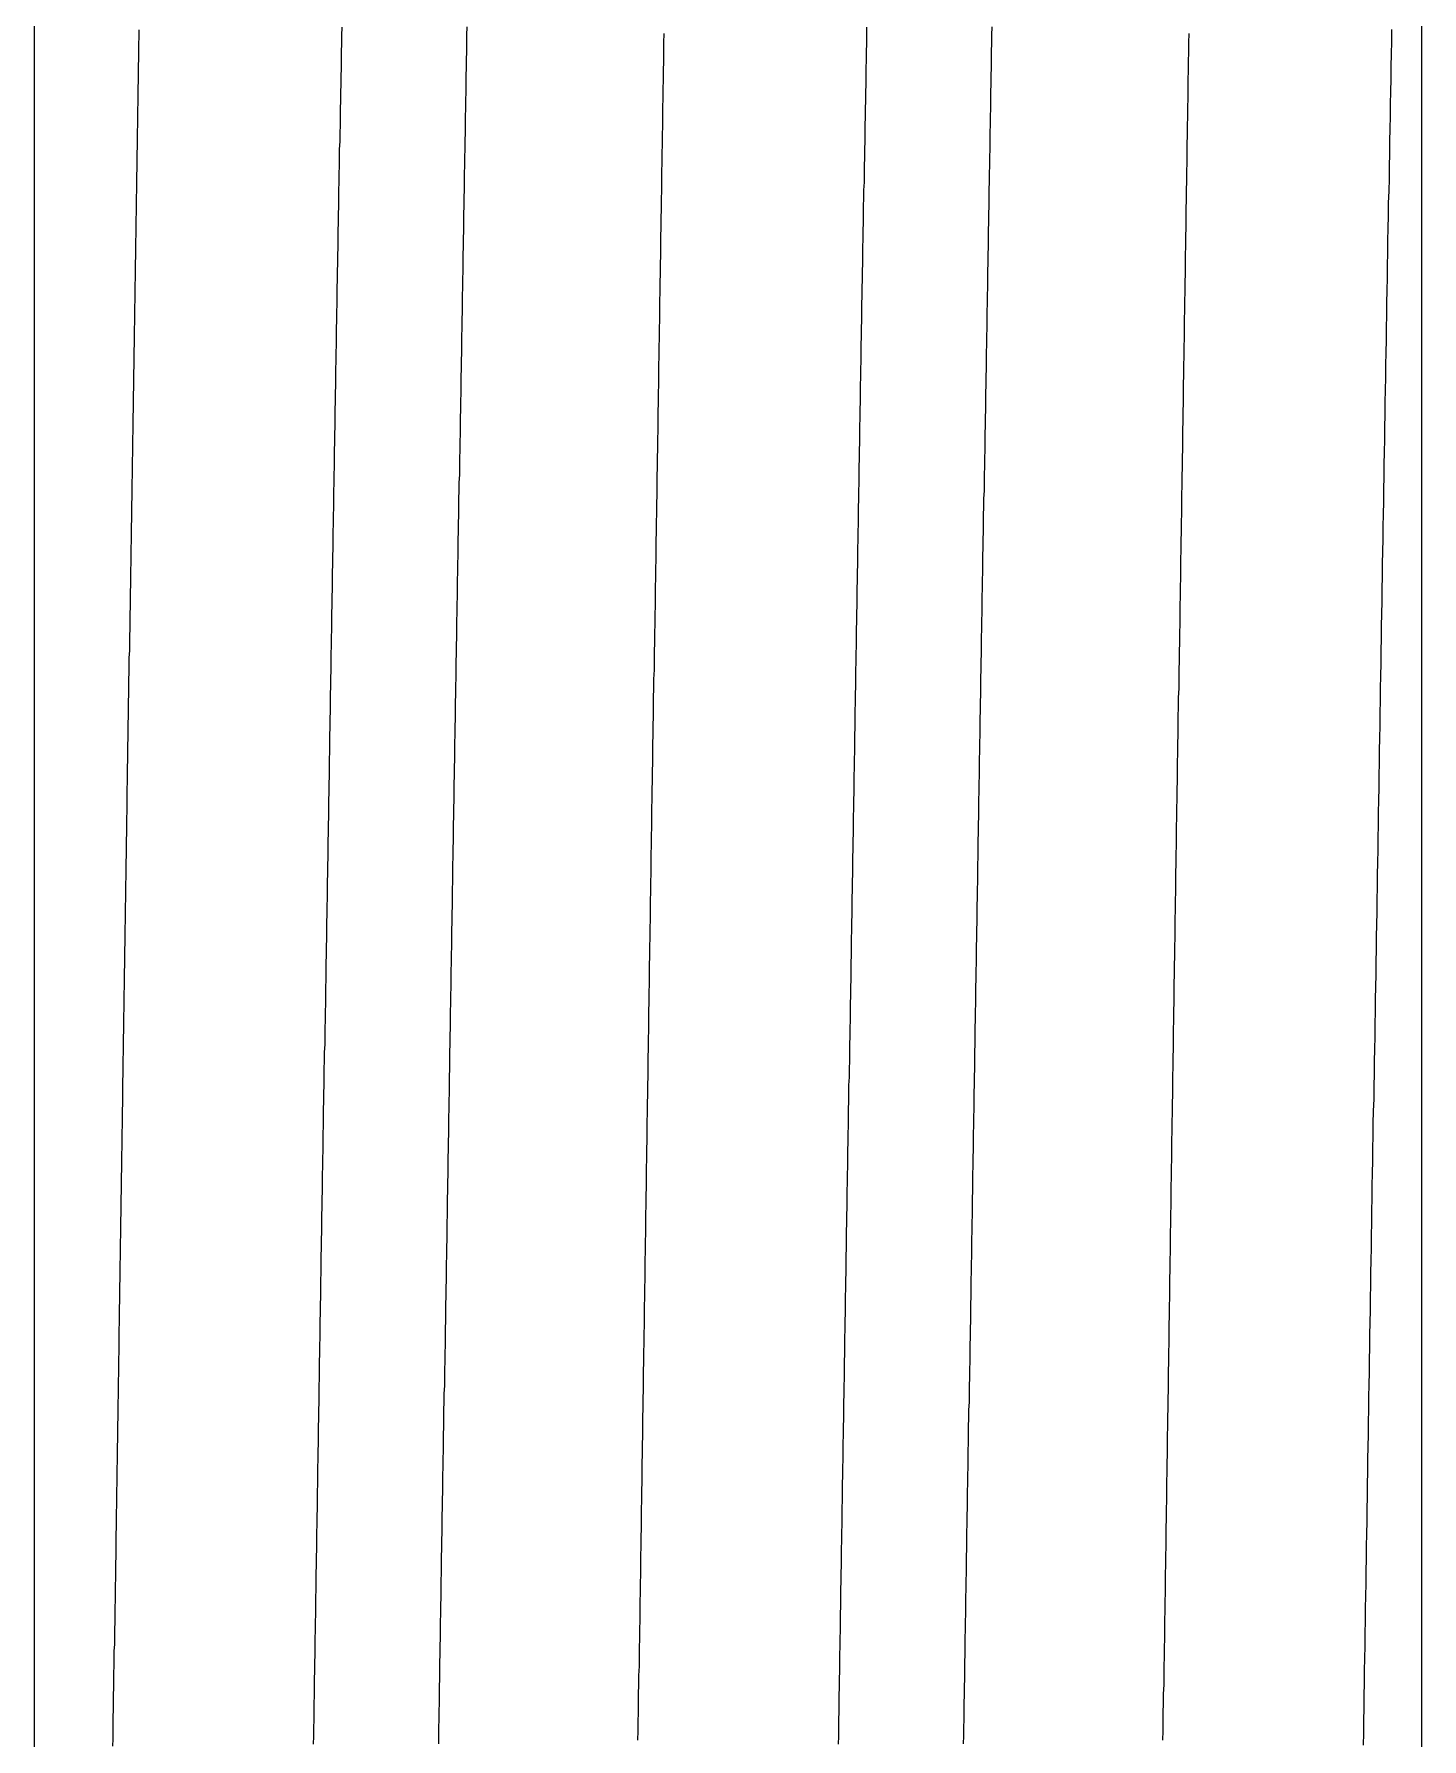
# Model space of a CAD drawing. Header units: millimetres. Extents: x 2213 to 82676, y 1050 to 28650.
# Drawn here: x 29768.59 to 29772.66, y 17293.07 to 17298.07 of the extents above; entities that cross this region are included whole.
import ezdxf

# ---------------------------------------------------------------- set-up
doc = ezdxf.new("R2010")
doc.units = ezdxf.units.MM
doc.header["$LTSCALE"] = 200
doc.linetypes.add('CEN', pattern=[62, 60, -1, 0, -1])
doc.linetypes.add('DASHED', pattern=[0.75, 0.5, -0.25])
for name, color, linetype in [('01-CEN', 1, 'CEN'), ('01HAT', 8, 'Continuous'), ('A-FIX', 5, 'Continuous')]:
    doc.layers.add(name, color=color, linetype=linetype)

# ---------------------------------------------------------------- blocks, each defined once
blk = doc.blocks.new('A$C657279D5')
at = {"linetype": 'Continuous'}
blk.add_line((-79.070842, 786.655766), (-79.070842, 823.344234), dxfattribs=at)
at = {"linetype": 'DASHED'}
for points in [[(-78.311307, 805.703292), (-78.312307, 805.730292), (-78.312307, 805.757292), (-78.312307, 805.784292), (-78.313307, 805.811292), (-78.313307, 805.838292), (-78.314307, 805.866292), (-78.314307, 805.893292), (-78.314307, 805.920292), (-78.315307, 805.947292), (-78.315307, 805.974292), (-78.316307, 806.001292), (-78.316307, 806.028292), (-78.316307, 806.055292), (-78.317307, 806.082292), (-78.317307, 806.109292), (-78.318307, 806.136292), (-78.318307, 806.163292), (-78.318307, 806.190292), (-78.319307, 806.217292), (-78.319307, 806.244292), (-78.320307, 806.271292), (-78.320307, 806.298292), (-78.320307, 806.325292), (-78.321307, 806.353292), (-78.321307, 806.380292), (-78.322307, 806.407292), (-78.322307, 806.434292), (-78.322307, 806.461292), (-78.323307, 806.488292), (-78.323307, 806.515292), (-78.324307, 806.542292), (-78.324307, 806.569292), (-78.324307, 806.596292), (-78.325307, 806.623292), (-78.325307, 806.650292), (-78.326307, 806.677292), (-78.326307, 806.704292), (-78.327307, 806.731292), (-78.327307, 806.758292), (-78.327307, 806.785292), (-78.328307, 806.812292), (-78.328307, 806.840292), (-78.329307, 806.867292), (-78.329307, 806.894292), (-78.329307, 806.921292), (-78.330307, 806.948292), (-78.330307, 806.975292), (-78.331307, 807.002292), (-78.331307, 807.029292), (-78.331307, 807.056292), (-78.332307, 807.083292), (-78.332307, 807.110292), (-78.333307, 807.137292), (-78.333307, 807.164292), (-78.333307, 807.191292), (-78.334307, 807.218292), (-78.334307, 807.245292), (-78.335307, 807.272292), (-78.335307, 807.299292), (-78.335307, 807.327292), (-78.336307, 807.354292), (-78.336307, 807.381292), (-78.337307, 807.408292), (-78.337307, 807.435292), (-78.337307, 807.462292), (-78.338307, 807.489292), (-78.338307, 807.516292), (-78.339307, 807.543292), (-78.339307, 807.570292), (-78.340307, 807.597292), (-78.340307, 807.624292), (-78.340307, 807.651292), (-78.341307, 807.678292), (-78.341307, 807.705292), (-78.342307, 807.732292), (-78.342307, 807.759292), (-78.342307, 807.786292), (-78.343307, 807.814292), (-78.343307, 807.841292), (-78.344307, 807.868292), (-78.344307, 807.895292), (-78.344307, 807.922292), (-78.345307, 807.949292), (-78.345307, 807.976292), (-78.346307, 808.003292), (-78.346307, 808.030292), (-78.347307, 808.057292), (-78.347307, 808.084292), (-78.347307, 808.111292), (-78.348307, 808.138292), (-78.348307, 808.165292), (-78.349307, 808.192292), (-78.349307, 808.219292), (-78.349307, 808.246292), (-78.350307, 808.274292), (-78.350307, 808.301292), (-78.351307, 808.328292), (-78.351307, 808.355292), (-78.351307, 808.382292), (-78.352307, 808.409292), (-78.352307, 808.436292), (-78.353307, 808.463292), (-78.353307, 808.490292), (-78.354307, 808.517292), (-78.354307, 808.544292), (-78.354307, 808.571292), (-78.355307, 808.598292), (-78.355307, 808.625292), (-78.356307, 808.652292), (-78.356307, 808.679292), (-78.356307, 808.706292), (-78.357307, 808.733292), (-78.357307, 808.761292), (-78.358307, 808.788292), (-78.358307, 808.815292), (-78.358307, 808.842292), (-78.359307, 808.869292), (-78.359307, 808.896292), (-78.360307, 808.923292), (-78.360307, 808.950292), (-78.361307, 808.977292), (-78.361307, 809.004292), (-78.361307, 809.031292), (-78.362307, 809.058292), (-78.362307, 809.085292), (-78.363307, 809.112292), (-78.363307, 809.139292), (-78.363307, 809.166292), (-78.364307, 809.193292), (-78.364307, 809.220292), (-78.365307, 809.248292), (-78.365307, 809.275292), (-78.366307, 809.302292), (-78.366307, 809.329292), (-78.366307, 809.356292), (-78.367307, 809.383292), (-78.367307, 809.410292), (-78.368307, 809.437292), (-78.368307, 809.464292), (-78.369307, 809.491292), (-78.369307, 809.518292), (-78.369307, 809.545292), (-78.370307, 809.572292), (-78.370307, 809.599292), (-78.371307, 809.626292), (-78.371307, 809.653292), (-78.371307, 809.680292), (-78.372307, 809.707292), (-78.372307, 809.735292), (-78.373307, 809.762292), (-78.373307, 809.789292), (-78.374307, 809.816292), (-78.374307, 809.843292), (-78.374307, 809.870292), (-78.375307, 809.897292), (-78.375307, 809.924292), (-78.376307, 809.951292), (-78.376307, 809.978292), (-78.377307, 810.005292), (-78.377307, 810.032292), (-78.377307, 810.059292), (-78.378307, 810.086292), (-78.378307, 810.113292), (-78.379307, 810.140292), (-78.379307, 810.167292), (-78.379307, 810.194292), (-78.380307, 810.222292), (-78.380307, 810.249292), (-78.381307, 810.276292), (-78.381307, 810.303292), (-78.382307, 810.330292), (-78.382307, 810.357292), (-78.382307, 810.384292), (-78.383307, 810.411292), (-78.383307, 810.438292), (-78.384307, 810.465292), (-78.384307, 810.492292), (-78.385307, 810.519292), (-78.385307, 810.546292), (-78.385307, 810.573292), (-78.386307, 810.600292), (-78.386307, 810.627292), (-78.387307, 810.654292), (-78.387307, 810.681292), (-78.388307, 810.709292)], [(-76.771307, 805.703292), (-76.772307, 805.730292), (-76.772307, 805.757292), (-76.773307, 805.784292), (-76.773307, 805.811292), (-76.773307, 805.838292), (-76.774307, 805.866292), (-76.774307, 805.893292), (-76.775307, 805.920292), (-76.775307, 805.947292), (-76.775307, 805.974292), (-76.776307, 806.001292), (-76.776307, 806.028292), (-76.777307, 806.055292), (-76.777307, 806.082292), (-76.777307, 806.109292), (-76.778307, 806.136292), (-76.778307, 806.163292), (-76.779307, 806.190292), (-76.779307, 806.217292), (-76.779307, 806.244292), (-76.780307, 806.271292), (-76.780307, 806.298292), (-76.781307, 806.325292), (-76.781307, 806.353292), (-76.781307, 806.380292), (-76.782307, 806.407292), (-76.782307, 806.434292), (-76.783307, 806.461292), (-76.783307, 806.488292), (-76.783307, 806.515292), (-76.784307, 806.542292), (-76.784307, 806.569292), (-76.785307, 806.596292), (-76.785307, 806.623292), (-76.785307, 806.650292), (-76.786307, 806.677292), (-76.786307, 806.704292), (-76.787307, 806.731292), (-76.787307, 806.758292), (-76.787307, 806.785292), (-76.788307, 806.812292), (-76.788307, 806.840292), (-76.789307, 806.867292), (-76.789307, 806.894292), (-76.790307, 806.921292), (-76.790307, 806.948292), (-76.790307, 806.975292), (-76.791307, 807.002292), (-76.791307, 807.029292), (-76.792307, 807.056292), (-76.792307, 807.083292), (-76.792307, 807.110292), (-76.793307, 807.137292), (-76.793307, 807.164292), (-76.794307, 807.191292), (-76.794307, 807.218292), (-76.794307, 807.245292), (-76.795307, 807.272292), (-76.795307, 807.299292), (-76.796307, 807.327292), (-76.796307, 807.354292), (-76.796307, 807.381292), (-76.797307, 807.408292), (-76.797307, 807.435292), (-76.798307, 807.462292), (-76.798307, 807.489292), (-76.798307, 807.516292), (-76.799307, 807.543292), (-76.799307, 807.570292), (-76.800307, 807.597292), (-76.800307, 807.624292), (-76.801307, 807.651292), (-76.801307, 807.678292), (-76.801307, 807.705292), (-76.802307, 807.732292), (-76.802307, 807.759292), (-76.803307, 807.786292), (-76.803307, 807.814292), (-76.803307, 807.841292), (-76.804307, 807.868292), (-76.804307, 807.895292), (-76.805307, 807.922292), (-76.805307, 807.949292), (-76.805307, 807.976292), (-76.806307, 808.003292), (-76.806307, 808.030292), (-76.807307, 808.057292), (-76.807307, 808.084292), (-76.808307, 808.111292), (-76.808307, 808.138292), (-76.808307, 808.165292), (-76.809307, 808.192292), (-76.809307, 808.219292), (-76.810307, 808.246292), (-76.810307, 808.274292), (-76.810307, 808.301292), (-76.811307, 808.328292), (-76.811307, 808.355292), (-76.812307, 808.382292), (-76.812307, 808.409292), (-76.812307, 808.436292), (-76.813307, 808.463292), (-76.813307, 808.490292), (-76.814307, 808.517292), (-76.814307, 808.544292), (-76.815307, 808.571292), (-76.815307, 808.598292), (-76.815307, 808.625292), (-76.816307, 808.652292), (-76.816307, 808.679292), (-76.817307, 808.706292), (-76.817307, 808.733292), (-76.817307, 808.761292), (-76.818307, 808.788292), (-76.818307, 808.815292), (-76.819307, 808.842292), (-76.819307, 808.869292), (-76.819307, 808.896292), (-76.820307, 808.923292), (-76.820307, 808.950292), (-76.821307, 808.977292), (-76.821307, 809.004292), (-76.822307, 809.031292), (-76.822307, 809.058292), (-76.822307, 809.085292), (-76.823307, 809.112292), (-76.823307, 809.139292), (-76.824307, 809.166292), (-76.824307, 809.193292), (-76.824307, 809.220292), (-76.825307, 809.248292), (-76.825307, 809.275292), (-76.826307, 809.302292), (-76.826307, 809.329292), (-76.827307, 809.356292), (-76.827307, 809.383292), (-76.827307, 809.410292), (-76.828307, 809.437292), (-76.828307, 809.464292), (-76.829307, 809.491292), (-76.829307, 809.518292), (-76.830307, 809.545292), (-76.830307, 809.572292), (-76.830307, 809.599292), (-76.831307, 809.626292), (-76.831307, 809.653292), (-76.832307, 809.680292), (-76.832307, 809.707292), (-76.832307, 809.735292), (-76.833307, 809.762292), (-76.833307, 809.789292), (-76.834307, 809.816292), (-76.834307, 809.843292), (-76.835307, 809.870292), (-76.835307, 809.897292), (-76.835307, 809.924292), (-76.836307, 809.951292), (-76.836307, 809.978292), (-76.837307, 810.005292), (-76.837307, 810.032292), (-76.838307, 810.059292), (-76.838307, 810.086292), (-76.838307, 810.113292), (-76.839307, 810.140292), (-76.839307, 810.167292), (-76.840307, 810.194292), (-76.840307, 810.222292), (-76.841307, 810.249292), (-76.841307, 810.276292), (-76.841307, 810.303292), (-76.842307, 810.330292), (-76.842307, 810.357292), (-76.843307, 810.384292), (-76.843307, 810.411292), (-76.844307, 810.438292), (-76.844307, 810.465292), (-76.844307, 810.492292), (-76.845307, 810.519292), (-76.845307, 810.546292), (-76.846307, 810.573292), (-76.846307, 810.600292), (-76.847307, 810.627292), (-76.847307, 810.654292), (-76.847307, 810.681292), (-76.848307, 810.709292)], [(-77.809307, 810.728292), (-77.808307, 810.704292), (-77.808307, 810.680292), (-77.807307, 810.656292), (-77.807307, 810.632292), (-77.807307, 810.609292), (-77.806307, 810.585292), (-77.806307, 810.561292), (-77.805307, 810.537292), (-77.805307, 810.513292), (-77.805307, 810.489292), (-77.804307, 810.465292), (-77.804307, 810.442292), (-77.803307, 810.418292), (-77.803307, 810.394292), (-77.803307, 810.370292), (-77.802307, 810.346292), (-77.802307, 810.322292), (-77.801307, 810.298292), (-77.801307, 810.274292), (-77.800307, 810.251292), (-77.800307, 810.227292), (-77.800307, 810.203292), (-77.799307, 810.179292), (-77.799307, 810.155292), (-77.798307, 810.131292), (-77.798307, 810.107292), (-77.798307, 810.084292), (-77.797307, 810.060292), (-77.797307, 810.036292), (-77.796307, 810.012292), (-77.796307, 809.988292), (-77.796307, 809.964292), (-77.795307, 809.940292), (-77.795307, 809.917292), (-77.794307, 809.893292), (-77.794307, 809.869292), (-77.794307, 809.845292), (-77.793307, 809.821292), (-77.793307, 809.797292), (-77.792307, 809.773292), (-77.792307, 809.749292), (-77.792307, 809.726292), (-77.791307, 809.702292), (-77.791307, 809.678292), (-77.790307, 809.654292), (-77.790307, 809.630292), (-77.790307, 809.606292), (-77.789307, 809.582292), (-77.789307, 809.559292), (-77.788307, 809.535292), (-77.788307, 809.511292), (-77.788307, 809.487292), (-77.787307, 809.463292), (-77.787307, 809.439292), (-77.786307, 809.415292), (-77.786307, 809.391292), (-77.786307, 809.368292), (-77.785307, 809.344292), (-77.785307, 809.320292), (-77.784307, 809.296292), (-77.784307, 809.272292), (-77.784307, 809.248292), (-77.783307, 809.224292), (-77.783307, 809.201292), (-77.782307, 809.177292), (-77.782307, 809.153292), (-77.782307, 809.129292), (-77.781307, 809.105292), (-77.781307, 809.081292), (-77.780307, 809.057292), (-77.780307, 809.034292), (-77.780307, 809.010292), (-77.779307, 808.986292), (-77.779307, 808.962292), (-77.778307, 808.938292), (-77.778307, 808.914292), (-77.778307, 808.890292), (-77.777307, 808.866292), (-77.777307, 808.843292), (-77.776307, 808.819292), (-77.776307, 808.795292), (-77.776307, 808.771292), (-77.775307, 808.747292), (-77.775307, 808.723292), (-77.774307, 808.699292), (-77.774307, 808.676292), (-77.774307, 808.652292), (-77.773307, 808.628292), (-77.773307, 808.604292), (-77.772307, 808.580292), (-77.772307, 808.556292), (-77.772307, 808.532292), (-77.771307, 808.509292), (-77.771307, 808.485292), (-77.770307, 808.461292), (-77.770307, 808.437292), (-77.770307, 808.413292), (-77.769307, 808.389292), (-77.769307, 808.365292), (-77.768307, 808.341292), (-77.768307, 808.318292), (-77.768307, 808.294292), (-77.767307, 808.270292), (-77.767307, 808.246292), (-77.767307, 808.222292), (-77.766307, 808.198292), (-77.766307, 808.174292), (-77.765307, 808.151292), (-77.765307, 808.127292), (-77.765307, 808.103292), (-77.764307, 808.079292), (-77.764307, 808.055292), (-77.763307, 808.031292), (-77.763307, 808.007292), (-77.763307, 807.983292), (-77.762307, 807.960292), (-77.762307, 807.936292), (-77.761307, 807.912292), (-77.761307, 807.888292), (-77.761307, 807.864292), (-77.760307, 807.840292), (-77.760307, 807.816292), (-77.759307, 807.793292), (-77.759307, 807.769292), (-77.759307, 807.745292), (-77.758307, 807.721292), (-77.758307, 807.697292), (-77.758307, 807.673292), (-77.757307, 807.649292), (-77.757307, 807.626292), (-77.756307, 807.602292), (-77.756307, 807.578292), (-77.756307, 807.554292), (-77.755307, 807.530292), (-77.755307, 807.506292), (-77.754307, 807.482292), (-77.754307, 807.458292), (-77.754307, 807.435292), (-77.753307, 807.411292), (-77.753307, 807.387292), (-77.752307, 807.363292), (-77.752307, 807.339292), (-77.752307, 807.315292), (-77.751307, 807.291292), (-77.751307, 807.268292), (-77.751307, 807.244292), (-77.750307, 807.220292), (-77.750307, 807.196292), (-77.749307, 807.172292), (-77.749307, 807.148292), (-77.749307, 807.124292), (-77.748307, 807.100292), (-77.748307, 807.077292), (-77.747307, 807.053292), (-77.747307, 807.029292), (-77.747307, 807.005292), (-77.746307, 806.981292), (-77.746307, 806.957292), (-77.746307, 806.933292), (-77.745307, 806.910292), (-77.745307, 806.886292), (-77.744307, 806.862292), (-77.744307, 806.838292), (-77.744307, 806.814292), (-77.743307, 806.790292), (-77.743307, 806.766292), (-77.742307, 806.743292), (-77.742307, 806.719292), (-77.742307, 806.695292), (-77.741307, 806.671292), (-77.741307, 806.647292), (-77.740307, 806.623292), (-77.740307, 806.599292), (-77.740307, 806.575292), (-77.739307, 806.552292), (-77.739307, 806.528292), (-77.739307, 806.504292), (-77.738307, 806.480292), (-77.738307, 806.456292), (-77.737307, 806.432292), (-77.737307, 806.408292), (-77.737307, 806.385292), (-77.736307, 806.361292), (-77.736307, 806.337292), (-77.735307, 806.313292), (-77.735307, 806.289292), (-77.735307, 806.265292), (-77.734307, 806.241292), (-77.734307, 806.217292), (-77.734307, 806.194292), (-77.733307, 806.170292), (-77.733307, 806.146292), (-77.732307, 806.122292), (-77.732307, 806.098292), (-77.732307, 806.074292), (-77.731307, 806.050292), (-77.731307, 806.027292), (-77.730307, 806.003292), (-77.730307, 805.979292), (-77.730307, 805.955292), (-77.729307, 805.931292), (-77.729307, 805.907292), (-77.729307, 805.883292), (-77.728307, 805.860292), (-77.728307, 805.836292), (-77.727307, 805.812292), (-77.727307, 805.788292), (-77.727307, 805.764292), (-77.726307, 805.740292), (-77.726307, 805.716292), (-77.725307, 805.692292)], [(-77.441307, 810.727292), (-77.441307, 810.703292), (-77.441307, 810.679292), (-77.440307, 810.655292), (-77.440307, 810.631292), (-77.439307, 810.607292), (-77.439307, 810.583292), (-77.439307, 810.560292), (-77.438307, 810.536292), (-77.438307, 810.512292), (-77.437307, 810.488292), (-77.437307, 810.464292), (-77.436307, 810.440292), (-77.436307, 810.416292), (-77.436307, 810.393292), (-77.435307, 810.369292), (-77.435307, 810.345292), (-77.434307, 810.321292), (-77.434307, 810.297292), (-77.434307, 810.273292), (-77.433307, 810.249292), (-77.433307, 810.226292), (-77.432307, 810.202292), (-77.432307, 810.178292), (-77.432307, 810.154292), (-77.431307, 810.130292), (-77.431307, 810.106292), (-77.430307, 810.082292), (-77.430307, 810.058292), (-77.430307, 810.035292), (-77.429307, 810.011292), (-77.429307, 809.987292), (-77.428307, 809.963292), (-77.428307, 809.939292), (-77.427307, 809.915292), (-77.427307, 809.891292), (-77.427307, 809.868292), (-77.426307, 809.844292), (-77.426307, 809.820292), (-77.425307, 809.796292), (-77.425307, 809.772292), (-77.425307, 809.748292), (-77.424307, 809.724292), (-77.424307, 809.701292), (-77.423307, 809.677292), (-77.423307, 809.653292), (-77.423307, 809.629292), (-77.422307, 809.605292), (-77.422307, 809.581292), (-77.421307, 809.557292), (-77.421307, 809.533292), (-77.421307, 809.510292), (-77.420307, 809.486292), (-77.420307, 809.462292), (-77.419307, 809.438292), (-77.419307, 809.414292), (-77.419307, 809.390292), (-77.418307, 809.366292), (-77.418307, 809.343292), (-77.417307, 809.319292), (-77.417307, 809.295292), (-77.417307, 809.271292), (-77.416307, 809.247292), (-77.416307, 809.223292), (-77.415307, 809.199292), (-77.415307, 809.175292), (-77.415307, 809.152292), (-77.414307, 809.128292), (-77.414307, 809.104292), (-77.413307, 809.080292), (-77.413307, 809.056292), (-77.413307, 809.032292), (-77.412307, 809.008292), (-77.412307, 808.985292), (-77.411307, 808.961292), (-77.411307, 808.937292), (-77.411307, 808.913292), (-77.410307, 808.889292), (-77.410307, 808.865292), (-77.409307, 808.841292), (-77.409307, 808.818292), (-77.409307, 808.794292), (-77.408307, 808.770292), (-77.408307, 808.746292), (-77.407307, 808.722292), (-77.407307, 808.698292), (-77.407307, 808.674292), (-77.406307, 808.650292), (-77.406307, 808.627292), (-77.406307, 808.603292), (-77.405307, 808.579292), (-77.405307, 808.555292), (-77.404307, 808.531292), (-77.404307, 808.507292), (-77.404307, 808.483292), (-77.403307, 808.460292), (-77.403307, 808.436292), (-77.402307, 808.412292), (-77.402307, 808.388292), (-77.402307, 808.364292), (-77.401307, 808.340292), (-77.401307, 808.316292), (-77.400307, 808.292292), (-77.400307, 808.269292), (-77.400307, 808.245292), (-77.399307, 808.221292), (-77.399307, 808.197292), (-77.398307, 808.173292), (-77.398307, 808.149292), (-77.398307, 808.125292), (-77.397307, 808.102292), (-77.397307, 808.078292), (-77.396307, 808.054292), (-77.396307, 808.030292), (-77.396307, 808.006292), (-77.395307, 807.982292), (-77.395307, 807.958292), (-77.395307, 807.935292), (-77.394307, 807.911292), (-77.394307, 807.887292), (-77.393307, 807.863292), (-77.393307, 807.839292), (-77.393307, 807.815292), (-77.392307, 807.791292), (-77.392307, 807.767292), (-77.391307, 807.744292), (-77.391307, 807.720292), (-77.391307, 807.696292), (-77.390307, 807.672292), (-77.390307, 807.648292), (-77.389307, 807.624292), (-77.389307, 807.600292), (-77.389307, 807.577292), (-77.388307, 807.553292), (-77.388307, 807.529292), (-77.388307, 807.505292), (-77.387307, 807.481292), (-77.387307, 807.457292), (-77.386307, 807.433292), (-77.386307, 807.409292), (-77.386307, 807.386292), (-77.385307, 807.362292), (-77.385307, 807.338292), (-77.384307, 807.314292), (-77.384307, 807.290292), (-77.384307, 807.266292), (-77.383307, 807.242292), (-77.383307, 807.219292), (-77.382307, 807.195292), (-77.382307, 807.171292), (-77.382307, 807.147292), (-77.381307, 807.123292), (-77.381307, 807.099292), (-77.381307, 807.075292), (-77.380307, 807.052292), (-77.380307, 807.028292), (-77.379307, 807.004292), (-77.379307, 806.980292), (-77.379307, 806.956292), (-77.378307, 806.932292), (-77.378307, 806.908292), (-77.377307, 806.884292), (-77.377307, 806.861292), (-77.377307, 806.837292), (-77.376307, 806.813292), (-77.376307, 806.789292), (-77.376307, 806.765292), (-77.375307, 806.741292), (-77.375307, 806.717292), (-77.374307, 806.694292), (-77.374307, 806.670292), (-77.374307, 806.646292), (-77.373307, 806.622292), (-77.373307, 806.598292), (-77.372307, 806.574292), (-77.372307, 806.550292), (-77.372307, 806.526292), (-77.371307, 806.503292), (-77.371307, 806.479292), (-77.370307, 806.455292), (-77.370307, 806.431292), (-77.370307, 806.407292), (-77.369307, 806.383292), (-77.369307, 806.359292), (-77.369307, 806.336292), (-77.368307, 806.312292), (-77.368307, 806.288292), (-77.367307, 806.264292), (-77.367307, 806.240292), (-77.367307, 806.216292), (-77.366307, 806.192292), (-77.366307, 806.169292), (-77.365307, 806.145292), (-77.365307, 806.121292), (-77.365307, 806.097292), (-77.364307, 806.073292), (-77.364307, 806.049292), (-77.364307, 806.025292), (-77.363307, 806.001292), (-77.363307, 805.978292), (-77.362307, 805.954292), (-77.362307, 805.930292), (-77.362307, 805.906292), (-77.361307, 805.882292), (-77.361307, 805.858292), (-77.360307, 805.834292), (-77.360307, 805.811292), (-77.360307, 805.787292), (-77.359307, 805.763292), (-77.359307, 805.739292), (-77.359307, 805.715292), (-77.358307, 805.691292)], [(-76.269307, 810.728292), (-76.268307, 810.704292), (-76.268307, 810.680292), (-76.268307, 810.656292), (-76.267307, 810.632292), (-76.267307, 810.609292), (-76.266307, 810.585292), (-76.266307, 810.561292), (-76.266307, 810.537292), (-76.265307, 810.513292), (-76.265307, 810.489292), (-76.264307, 810.465292), (-76.264307, 810.442292), (-76.264307, 810.418292), (-76.263307, 810.394292), (-76.263307, 810.370292), (-76.262307, 810.346292), (-76.262307, 810.322292), (-76.261307, 810.298292), (-76.261307, 810.274292), (-76.261307, 810.251292), (-76.260307, 810.227292), (-76.260307, 810.203292), (-76.259307, 810.179292), (-76.259307, 810.155292), (-76.259307, 810.131292), (-76.258307, 810.107292), (-76.258307, 810.084292), (-76.257307, 810.060292), (-76.257307, 810.036292), (-76.257307, 810.012292), (-76.256307, 809.988292), (-76.256307, 809.964292), (-76.255307, 809.940292), (-76.255307, 809.917292), (-76.255307, 809.893292), (-76.254307, 809.869292), (-76.254307, 809.845292), (-76.253307, 809.821292), (-76.253307, 809.797292), (-76.253307, 809.773292), (-76.252307, 809.749292), (-76.252307, 809.726292), (-76.251307, 809.702292), (-76.251307, 809.678292), (-76.251307, 809.654292), (-76.250307, 809.630292), (-76.250307, 809.606292), (-76.249307, 809.582292), (-76.249307, 809.559292), (-76.249307, 809.535292), (-76.248307, 809.511292), (-76.248307, 809.487292), (-76.247307, 809.463292), (-76.247307, 809.439292), (-76.247307, 809.415292), (-76.246307, 809.391292), (-76.246307, 809.368292), (-76.245307, 809.344292), (-76.245307, 809.320292), (-76.245307, 809.296292), (-76.244307, 809.272292), (-76.244307, 809.248292), (-76.243307, 809.224292), (-76.243307, 809.201292), (-76.243307, 809.177292), (-76.242307, 809.153292), (-76.242307, 809.129292), (-76.241307, 809.105292), (-76.241307, 809.081292), (-76.241307, 809.057292), (-76.240307, 809.034292), (-76.240307, 809.010292), (-76.239307, 808.986292), (-76.239307, 808.962292), (-76.239307, 808.938292), (-76.238307, 808.914292), (-76.238307, 808.890292), (-76.237307, 808.866292), (-76.237307, 808.843292), (-76.237307, 808.819292), (-76.236307, 808.795292), (-76.236307, 808.771292), (-76.235307, 808.747292), (-76.235307, 808.723292), (-76.235307, 808.699292), (-76.234307, 808.676292), (-76.234307, 808.652292), (-76.233307, 808.628292), (-76.233307, 808.604292), (-76.233307, 808.580292), (-76.232307, 808.556292), (-76.232307, 808.532292), (-76.231307, 808.508292), (-76.231307, 808.485292), (-76.231307, 808.461292), (-76.230307, 808.437292), (-76.230307, 808.413292), (-76.229307, 808.389292), (-76.229307, 808.365292), (-76.229307, 808.341292), (-76.228307, 808.318292), (-76.228307, 808.294292), (-76.227307, 808.270292), (-76.227307, 808.246292), (-76.227307, 808.222292), (-76.226307, 808.198292), (-76.226307, 808.174292), (-76.226307, 808.151292), (-76.225307, 808.127292), (-76.225307, 808.103292), (-76.224307, 808.079292), (-76.224307, 808.055292), (-76.224307, 808.031292), (-76.223307, 808.007292), (-76.223307, 807.983292), (-76.222307, 807.960292), (-76.222307, 807.936292), (-76.222307, 807.912292), (-76.221307, 807.888292), (-76.221307, 807.864292), (-76.220307, 807.840292), (-76.220307, 807.816292), (-76.220307, 807.793292), (-76.219307, 807.769292), (-76.219307, 807.745292), (-76.218307, 807.721292), (-76.218307, 807.697292), (-76.218307, 807.673292), (-76.217307, 807.649292), (-76.217307, 807.626292), (-76.217307, 807.602292), (-76.216307, 807.578292), (-76.216307, 807.554292), (-76.215307, 807.530292), (-76.215307, 807.506292), (-76.215307, 807.482292), (-76.214307, 807.458292), (-76.214307, 807.435292), (-76.213307, 807.411292), (-76.213307, 807.387292), (-76.213307, 807.363292), (-76.212307, 807.339292), (-76.212307, 807.315292), (-76.211307, 807.291292), (-76.211307, 807.268292), (-76.211307, 807.244292), (-76.210307, 807.220292), (-76.210307, 807.196292), (-76.210307, 807.172292), (-76.209307, 807.148292), (-76.209307, 807.124292), (-76.208307, 807.100292), (-76.208307, 807.077292), (-76.208307, 807.053292), (-76.207307, 807.029292), (-76.207307, 807.005292), (-76.206307, 806.981292), (-76.206307, 806.957292), (-76.206307, 806.933292), (-76.205307, 806.910292), (-76.205307, 806.886292), (-76.205307, 806.862292), (-76.204307, 806.838292), (-76.204307, 806.814292), (-76.203307, 806.790292), (-76.203307, 806.766292), (-76.203307, 806.743292), (-76.202307, 806.719292), (-76.202307, 806.695292), (-76.201307, 806.671292), (-76.201307, 806.647292), (-76.201307, 806.623292), (-76.200307, 806.599292), (-76.200307, 806.575292), (-76.200307, 806.552292), (-76.199307, 806.528292), (-76.199307, 806.504292), (-76.198307, 806.480292), (-76.198307, 806.456292), (-76.198307, 806.432292), (-76.197307, 806.408292), (-76.197307, 806.385292), (-76.196307, 806.361292), (-76.196307, 806.337292), (-76.196307, 806.313292), (-76.195307, 806.289292), (-76.195307, 806.265292), (-76.194307, 806.241292), (-76.194307, 806.217292), (-76.194307, 806.194292), (-76.193307, 806.170292), (-76.193307, 806.146292), (-76.193307, 806.122292), (-76.192307, 806.098292), (-76.192307, 806.074292), (-76.191307, 806.050292), (-76.191307, 806.027292), (-76.191307, 806.003292), (-76.190307, 805.979292), (-76.190307, 805.955292), (-76.189307, 805.931292), (-76.189307, 805.907292), (-76.189307, 805.883292), (-76.188307, 805.860292), (-76.188307, 805.836292), (-76.188307, 805.812292), (-76.187307, 805.788292), (-76.187307, 805.764292), (-76.186307, 805.740292), (-76.186307, 805.716292), (-76.186307, 805.692292)], [(-75.902307, 810.727292), (-75.901307, 810.703292), (-75.901307, 810.679292), (-75.900307, 810.655292), (-75.900307, 810.631292), (-75.900307, 810.607292), (-75.899307, 810.583292), (-75.899307, 810.560292), (-75.898307, 810.536292), (-75.898307, 810.512292), (-75.897307, 810.488292), (-75.897307, 810.464292), (-75.897307, 810.440292), (-75.896307, 810.416292), (-75.896307, 810.393292), (-75.895307, 810.369292), (-75.895307, 810.345292), (-75.895307, 810.321292), (-75.894307, 810.297292), (-75.894307, 810.273292), (-75.893307, 810.249292), (-75.893307, 810.226292), (-75.893307, 810.202292), (-75.892307, 810.178292), (-75.892307, 810.154292), (-75.891307, 810.130292), (-75.891307, 810.106292), (-75.891307, 810.082292), (-75.890307, 810.058292), (-75.890307, 810.035292), (-75.889307, 810.011292), (-75.889307, 809.987292), (-75.888307, 809.963292), (-75.888307, 809.939292), (-75.888307, 809.915292), (-75.887307, 809.891292), (-75.887307, 809.868292), (-75.886307, 809.844292), (-75.886307, 809.820292), (-75.886307, 809.796292), (-75.885307, 809.772292), (-75.885307, 809.748292), (-75.884307, 809.724292), (-75.884307, 809.700292), (-75.884307, 809.677292), (-75.883307, 809.653292), (-75.883307, 809.629292), (-75.882307, 809.605292), (-75.882307, 809.581292), (-75.882307, 809.557292), (-75.881307, 809.533292), (-75.881307, 809.510292), (-75.880307, 809.486292), (-75.880307, 809.462292), (-75.880307, 809.438292), (-75.879307, 809.414292), (-75.879307, 809.390292), (-75.878307, 809.366292), (-75.878307, 809.343292), (-75.878307, 809.319292), (-75.877307, 809.295292), (-75.877307, 809.271292), (-75.876307, 809.247292), (-75.876307, 809.223292), (-75.876307, 809.199292), (-75.875307, 809.175292), (-75.875307, 809.152292), (-75.874307, 809.128292), (-75.874307, 809.104292), (-75.874307, 809.080292), (-75.873307, 809.056292), (-75.873307, 809.032292), (-75.872307, 809.008292), (-75.872307, 808.985292), (-75.872307, 808.961292), (-75.871307, 808.937292), (-75.871307, 808.913292), (-75.870307, 808.889292), (-75.870307, 808.865292), (-75.870307, 808.841292), (-75.869307, 808.817292), (-75.869307, 808.794292), (-75.868307, 808.770292), (-75.868307, 808.746292), (-75.868307, 808.722292), (-75.867307, 808.698292), (-75.867307, 808.674292), (-75.866307, 808.650292), (-75.866307, 808.627292), (-75.866307, 808.603292), (-75.865307, 808.579292), (-75.865307, 808.555292), (-75.865307, 808.531292), (-75.864307, 808.507292), (-75.864307, 808.483292), (-75.863307, 808.460292), (-75.863307, 808.436292), (-75.863307, 808.412292), (-75.862307, 808.388292), (-75.862307, 808.364292), (-75.861307, 808.340292), (-75.861307, 808.316292), (-75.861307, 808.292292), (-75.860307, 808.269292), (-75.860307, 808.245292), (-75.859307, 808.221292), (-75.859307, 808.197292), (-75.859307, 808.173292), (-75.858307, 808.149292), (-75.858307, 808.125292), (-75.857307, 808.102292), (-75.857307, 808.078292), (-75.857307, 808.054292), (-75.856307, 808.030292), (-75.856307, 808.006292), (-75.855307, 807.982292), (-75.855307, 807.958292), (-75.855307, 807.934292), (-75.854307, 807.911292), (-75.854307, 807.887292), (-75.854307, 807.863292), (-75.853307, 807.839292), (-75.853307, 807.815292), (-75.852307, 807.791292), (-75.852307, 807.767292), (-75.852307, 807.744292), (-75.851307, 807.720292), (-75.851307, 807.696292), (-75.850307, 807.672292), (-75.850307, 807.648292), (-75.850307, 807.624292), (-75.849307, 807.600292), (-75.849307, 807.577292), (-75.848307, 807.553292), (-75.848307, 807.529292), (-75.848307, 807.505292), (-75.847307, 807.481292), (-75.847307, 807.457292), (-75.847307, 807.433292), (-75.846307, 807.409292), (-75.846307, 807.386292), (-75.845307, 807.362292), (-75.845307, 807.338292), (-75.845307, 807.314292), (-75.844307, 807.290292), (-75.844307, 807.266292), (-75.843307, 807.242292), (-75.843307, 807.219292), (-75.843307, 807.195292), (-75.842307, 807.171292), (-75.842307, 807.147292), (-75.841307, 807.123292), (-75.841307, 807.099292), (-75.841307, 807.075292), (-75.840307, 807.051292), (-75.840307, 807.028292), (-75.840307, 807.004292), (-75.839307, 806.980292), (-75.839307, 806.956292), (-75.838307, 806.932292), (-75.838307, 806.908292), (-75.838307, 806.884292), (-75.837307, 806.861292), (-75.837307, 806.837292), (-75.836307, 806.813292), (-75.836307, 806.789292), (-75.836307, 806.765292), (-75.835307, 806.741292), (-75.835307, 806.717292), (-75.835307, 806.694292), (-75.834307, 806.670292), (-75.834307, 806.646292), (-75.833307, 806.622292), (-75.833307, 806.598292), (-75.833307, 806.574292), (-75.832307, 806.550292), (-75.832307, 806.526292), (-75.831307, 806.503292), (-75.831307, 806.479292), (-75.831307, 806.455292), (-75.830307, 806.431292), (-75.830307, 806.407292), (-75.830307, 806.383292), (-75.829307, 806.359292), (-75.829307, 806.336292), (-75.828307, 806.312292), (-75.828307, 806.288292), (-75.828307, 806.264292), (-75.827307, 806.240292), (-75.827307, 806.216292), (-75.826307, 806.192292), (-75.826307, 806.168292), (-75.826307, 806.145292), (-75.825307, 806.121292), (-75.825307, 806.097292), (-75.825307, 806.073292), (-75.824307, 806.049292), (-75.824307, 806.025292), (-75.823307, 806.001292), (-75.823307, 805.978292), (-75.823307, 805.954292), (-75.822307, 805.930292), (-75.822307, 805.906292), (-75.821307, 805.882292), (-75.821307, 805.858292), (-75.821307, 805.834292), (-75.820307, 805.811292), (-75.820307, 805.787292), (-75.820307, 805.763292), (-75.819307, 805.739292), (-75.819307, 805.715292), (-75.818307, 805.691292)], [(-78.981307, 810.721292), (-78.981307, 810.685292), (-78.980307, 810.648292), (-78.979307, 810.612292), (-78.979307, 810.575292), (-78.978307, 810.539292), (-78.977307, 810.502292), (-78.977307, 810.466292), (-78.976307, 810.429292), (-78.975307, 810.393292), (-78.975307, 810.356292), (-78.974307, 810.320292), (-78.974307, 810.283292), (-78.973307, 810.247292), (-78.972307, 810.211292), (-78.972307, 810.174292), (-78.971307, 810.138292), (-78.970307, 810.101292), (-78.970307, 810.065292), (-78.969307, 810.028292), (-78.969307, 809.992292), (-78.968307, 809.955292), (-78.967307, 809.919292), (-78.967307, 809.882292), (-78.966307, 809.846292), (-78.966307, 809.809292), (-78.965307, 809.773292), (-78.964307, 809.736292), (-78.964307, 809.700292), (-78.963307, 809.663292), (-78.962307, 809.627292), (-78.962307, 809.590292), (-78.961307, 809.554292), (-78.961307, 809.518292), (-78.960307, 809.481292), (-78.959307, 809.445292), (-78.959307, 809.408292), (-78.958307, 809.372292), (-78.958307, 809.335292), (-78.957307, 809.299292), (-78.956307, 809.262292), (-78.956307, 809.226292), (-78.955307, 809.189292), (-78.954307, 809.153292), (-78.954307, 809.116292), (-78.953307, 809.080292), (-78.953307, 809.043292), (-78.952307, 809.007292), (-78.951307, 808.970292), (-78.951307, 808.934292), (-78.950307, 808.898292), (-78.950307, 808.861292), (-78.949307, 808.825292), (-78.948307, 808.788292), (-78.948307, 808.752292), (-78.947307, 808.715292), (-78.947307, 808.679292), (-78.946307, 808.642292), (-78.945307, 808.606292), (-78.945307, 808.569292), (-78.944307, 808.533292), (-78.944307, 808.496292), (-78.943307, 808.460292), (-78.942307, 808.423292), (-78.942307, 808.387292), (-78.941307, 808.350292), (-78.941307, 808.314292), (-78.940307, 808.277292), (-78.939307, 808.241292), (-78.939307, 808.205292), (-78.938307, 808.168292), (-78.938307, 808.132292), (-78.937307, 808.095292), (-78.936307, 808.059292), (-78.936307, 808.022292), (-78.935307, 807.986292), (-78.935307, 807.949292), (-78.934307, 807.913292), (-78.933307, 807.876292), (-78.933307, 807.840292), (-78.932307, 807.803292), (-78.932307, 807.767292), (-78.931307, 807.730292), (-78.930307, 807.694292), (-78.930307, 807.657292), (-78.929307, 807.621292), (-78.929307, 807.584292), (-78.928307, 807.548292), (-78.927307, 807.512292), (-78.927307, 807.475292), (-78.926307, 807.439292), (-78.926307, 807.402292), (-78.925307, 807.366292), (-78.924307, 807.329292), (-78.924307, 807.293292), (-78.923307, 807.256292), (-78.923307, 807.220292), (-78.922307, 807.183292), (-78.922307, 807.147292), (-78.921307, 807.110292), (-78.920307, 807.074292), (-78.920307, 807.037292), (-78.919307, 807.001292), (-78.919307, 806.964292), (-78.918307, 806.928292), (-78.917307, 806.892292), (-78.917307, 806.855292), (-78.916307, 806.819292), (-78.916307, 806.782292), (-78.915307, 806.746292), (-78.914307, 806.709292), (-78.914307, 806.673292), (-78.913307, 806.636292), (-78.913307, 806.600292), (-78.912307, 806.563292), (-78.911307, 806.527292), (-78.911307, 806.490292), (-78.910307, 806.454292), (-78.910307, 806.417292), (-78.909307, 806.381292), (-78.909307, 806.344292), (-78.908307, 806.308292), (-78.907307, 806.271292), (-78.907307, 806.235292), (-78.906307, 806.199292), (-78.906307, 806.162292), (-78.905307, 806.126292), (-78.904307, 806.089292), (-78.904307, 806.053292), (-78.903307, 806.016292), (-78.903307, 805.980292), (-78.902307, 805.943292), (-78.901307, 805.907292), (-78.901307, 805.870292), (-78.900307, 805.834292), (-78.900307, 805.797292), (-78.899307, 805.761292), (-78.899307, 805.724292), (-78.898307, 805.688292)]]:
    blk.add_lwpolyline(points, dxfattribs=at)
at = {"linetype": 'Continuous'}
blk.add_lwpolyline([(-75.231307, 805.685292), (-75.232307, 805.707292), (-75.232307, 805.728292), (-75.232307, 805.750292), (-75.232307, 805.771292), (-75.233307, 805.792292), (-75.233307, 805.814292), (-75.233307, 805.835292), (-75.234307, 805.857292), (-75.234307, 805.878292), (-75.234307, 805.900292), (-75.235307, 805.921292), (-75.235307, 805.942292), (-75.235307, 805.964292), (-75.236307, 805.985292), (-75.236307, 806.007292), (-75.236307, 806.028292), (-75.237307, 806.050292), (-75.237307, 806.071292), (-75.237307, 806.092292), (-75.238307, 806.114292), (-75.238307, 806.135292), (-75.238307, 806.157292), (-75.239307, 806.178292), (-75.239307, 806.200292), (-75.239307, 806.221292), (-75.240307, 806.242292), (-75.240307, 806.264292), (-75.240307, 806.285292), (-75.240307, 806.307292), (-75.241307, 806.328292), (-75.241307, 806.350292), (-75.241307, 806.371292), (-75.242307, 806.392292), (-75.242307, 806.414292), (-75.242307, 806.435292), (-75.243307, 806.457292), (-75.243307, 806.478292), (-75.243307, 806.500292), (-75.244307, 806.521292), (-75.244307, 806.542292), (-75.244307, 806.564292), (-75.245307, 806.585292), (-75.245307, 806.607292), (-75.245307, 806.628292), (-75.246307, 806.650292), (-75.246307, 806.671292), (-75.246307, 806.692292), (-75.247307, 806.714292), (-75.247307, 806.735292), (-75.247307, 806.757292), (-75.248307, 806.778292), (-75.248307, 806.799292), (-75.248307, 806.821292), (-75.249307, 806.842292), (-75.249307, 806.864292), (-75.249307, 806.885292), (-75.249307, 806.907292), (-75.250307, 806.928292), (-75.250307, 806.949292), (-75.250307, 806.971292), (-75.251307, 806.992292), (-75.251307, 807.014292), (-75.251307, 807.035292), (-75.252307, 807.057292), (-75.252307, 807.078292), (-75.252307, 807.099292), (-75.253307, 807.121292), (-75.253307, 807.142292), (-75.253307, 807.164292), (-75.254307, 807.185292), (-75.254307, 807.207292), (-75.254307, 807.228292), (-75.255307, 807.249292), (-75.255307, 807.271292), (-75.255307, 807.292292), (-75.256307, 807.314292), (-75.256307, 807.335292), (-75.256307, 807.357292), (-75.257307, 807.378292), (-75.257307, 807.399292), (-75.257307, 807.421292), (-75.258307, 807.442292), (-75.258307, 807.464292), (-75.258307, 807.485292), (-75.259307, 807.507292), (-75.259307, 807.528292), (-75.259307, 807.549292), (-75.260307, 807.571292), (-75.260307, 807.592292), (-75.260307, 807.614292), (-75.260307, 807.635292), (-75.261307, 807.657292), (-75.261307, 807.678292), (-75.261307, 807.699292), (-75.262307, 807.721292), (-75.262307, 807.742292), (-75.262307, 807.764292), (-75.263307, 807.785292), (-75.263307, 807.806292), (-75.263307, 807.828292), (-75.264307, 807.849292), (-75.264307, 807.871292), (-75.264307, 807.892292), (-75.265307, 807.914292), (-75.265307, 807.935292), (-75.265307, 807.956292), (-75.266307, 807.978292), (-75.266307, 807.999292), (-75.266307, 808.021292), (-75.267307, 808.042292), (-75.267307, 808.064292), (-75.267307, 808.085292), (-75.268307, 808.106292), (-75.268307, 808.128292), (-75.268307, 808.149292), (-75.269307, 808.171292), (-75.269307, 808.192292), (-75.269307, 808.214292), (-75.270307, 808.235292), (-75.270307, 808.256292), (-75.270307, 808.278292), (-75.271307, 808.299292), (-75.271307, 808.321292), (-75.271307, 808.342292), (-75.272307, 808.364292), (-75.272307, 808.385292), (-75.272307, 808.406292), (-75.273307, 808.428292), (-75.273307, 808.449292), (-75.273307, 808.471292), (-75.273307, 808.492292), (-75.274307, 808.514292), (-75.274307, 808.535292), (-75.274307, 808.556292), (-75.275307, 808.578292), (-75.275307, 808.599292), (-75.275307, 808.621292), (-75.276307, 808.642292), (-75.276307, 808.664292), (-75.276307, 808.685292), (-75.277307, 808.706292), (-75.277307, 808.728292), (-75.277307, 808.749292), (-75.278307, 808.771292), (-75.278307, 808.792292), (-75.278307, 808.814292), (-75.279307, 808.835292), (-75.279307, 808.856292), (-75.279307, 808.878292), (-75.280307, 808.899292), (-75.280307, 808.921292), (-75.280307, 808.942292), (-75.281307, 808.963292), (-75.281307, 808.985292), (-75.281307, 809.006292), (-75.282307, 809.028292), (-75.282307, 809.049292), (-75.282307, 809.071292), (-75.283307, 809.092292), (-75.283307, 809.113292), (-75.283307, 809.135292), (-75.284307, 809.156292), (-75.284307, 809.178292), (-75.284307, 809.199292), (-75.285307, 809.221292), (-75.285307, 809.242292), (-75.285307, 809.263292), (-75.286307, 809.285292), (-75.286307, 809.306292), (-75.286307, 809.328292), (-75.287307, 809.349292), (-75.287307, 809.371292), (-75.287307, 809.392292), (-75.288307, 809.413292), (-75.288307, 809.435292), (-75.288307, 809.456292), (-75.289307, 809.478292), (-75.289307, 809.499292), (-75.289307, 809.521292), (-75.290307, 809.542292), (-75.290307, 809.563292), (-75.290307, 809.585292), (-75.291307, 809.606292), (-75.291307, 809.628292), (-75.291307, 809.649292), (-75.292307, 809.671292), (-75.292307, 809.692292), (-75.292307, 809.713292), (-75.293307, 809.735292), (-75.293307, 809.756292), (-75.293307, 809.778292), (-75.294307, 809.799292), (-75.294307, 809.821292), (-75.294307, 809.842292), (-75.295307, 809.863292), (-75.295307, 809.885292), (-75.295307, 809.906292), (-75.296307, 809.928292), (-75.296307, 809.949292), (-75.296307, 809.971292), (-75.297307, 809.992292), (-75.297307, 810.013292), (-75.297307, 810.035292), (-75.298307, 810.056292), (-75.298307, 810.078292), (-75.298307, 810.099292), (-75.299307, 810.120292), (-75.299307, 810.142292), (-75.299307, 810.163292), (-75.300307, 810.185292), (-75.300307, 810.206292), (-75.300307, 810.228292), (-75.301307, 810.249292), (-75.301307, 810.270292), (-75.301307, 810.292292), (-75.302307, 810.313292), (-75.302307, 810.335292), (-75.302307, 810.356292), (-75.303307, 810.378292), (-75.303307, 810.399292), (-75.303307, 810.420292), (-75.304307, 810.442292), (-75.304307, 810.463292), (-75.304307, 810.485292), (-75.305307, 810.506292), (-75.305307, 810.528292), (-75.305307, 810.549292), (-75.306307, 810.570292), (-75.306307, 810.592292), (-75.306307, 810.613292), (-75.307307, 810.635292), (-75.307307, 810.656292), (-75.307307, 810.678292), (-75.308307, 810.699292), (-75.308307, 810.720292)], dxfattribs=at)

msp = doc.modelspace()

# ---------------------------------------------------------------- linework, layer by layer
at = {"layer": '01-CEN'}
msp.add_line((29768.5867, 19394.9679), (29768.5867, 16907.3625), dxfattribs=at)
at = {"layer": '01HAT'}
msp.add_line((29768.5867, 18887.3625), (29768.5867, 16907.3625), dxfattribs=at)

# ---------------------------------------------------------------- block references
at = {"layer": 'A-FIX', "xscale": -1}
msp.add_blockref('A$C657279D5', (29693.5867, 16487.3625), dxfattribs=at)

doc.saveas('drawing.dxf')
